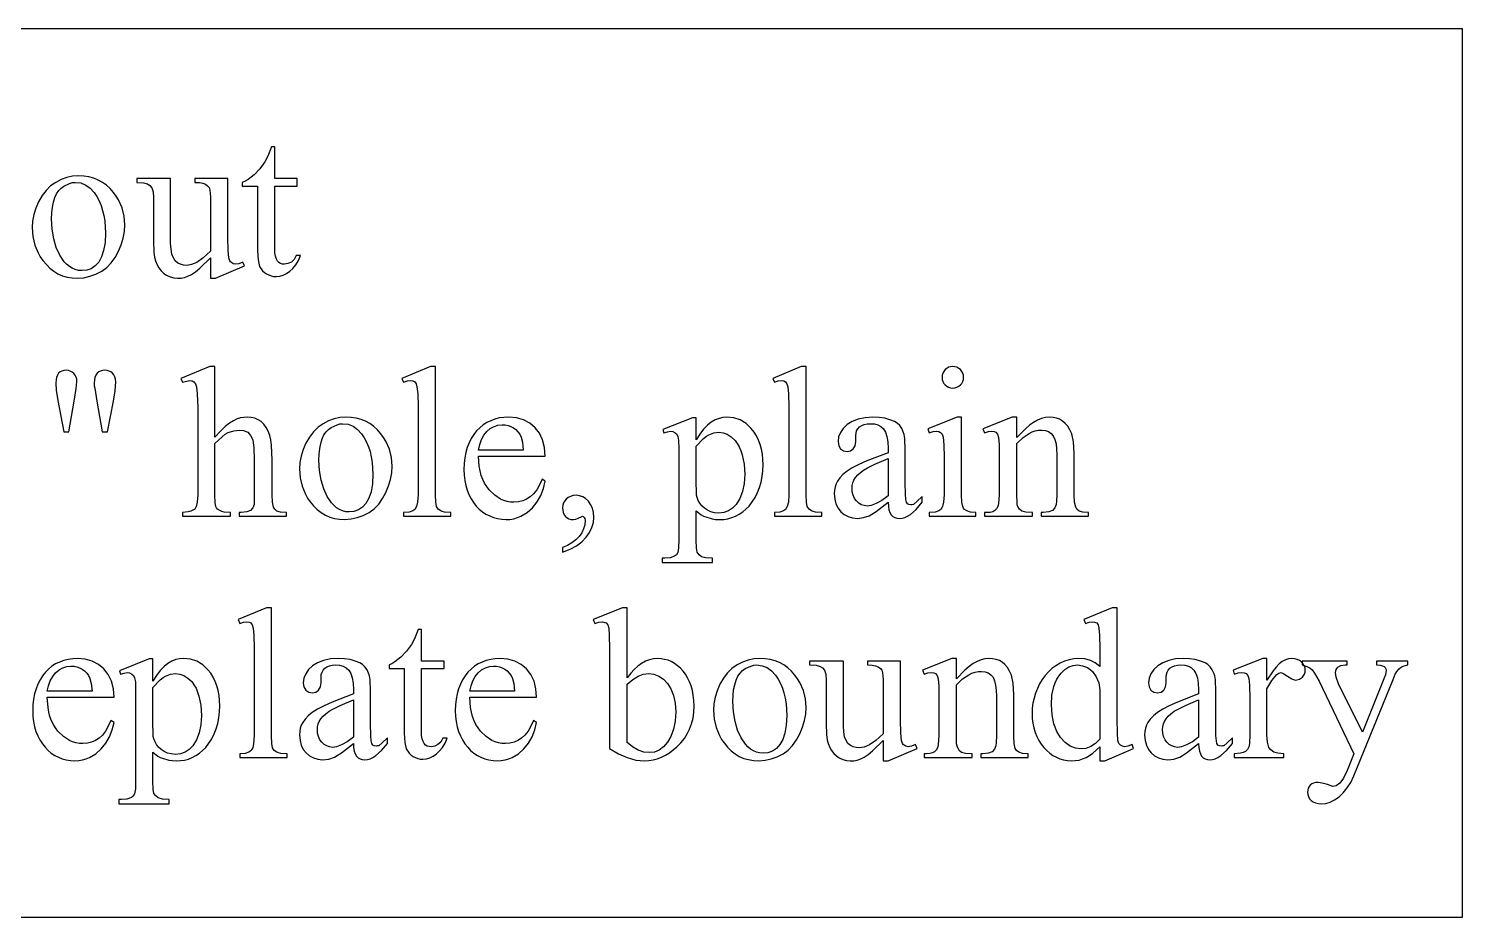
# Model space of a CAD drawing. Extents: x 0 to 6.5, y -3.25 to 0.
# Drawn here: x 3.267 to 4.375, y -3.25 to -2.562 of the extents above; entities that cross this region are included whole.
import ezdxf

# ---------------------------------------------------------------- set-up
doc = ezdxf.new("R2010")
doc.units = 0
doc.layers.add('LAYER_1', color=18, linetype='CONTINUOUS')

msp = doc.modelspace()

# ---------------------------------------------------------------- linework, layer by layer
at = {"layer": 'LAYER_1'}
for points in [[(2.4375, -2.5625), (4.375, -2.5625), (4.375, -3.25), (2.4375, -3.25)], [(3.4569, -2.6539), (3.4544, -2.6539), (3.4516, -2.6611), (3.4494, -2.6656), (3.4454, -2.6709), (3.441, -2.6755), (3.4364, -2.6791), (3.4342, -2.6804), (3.4319, -2.6814), (3.4319, -2.6843), (3.4436, -2.6843), (3.4436, -2.7343), (3.4441, -2.7414), (3.4453, -2.7464), (3.4475, -2.7498), (3.449, -2.7511), (3.4507, -2.7522), (3.4541, -2.7537), (3.4561, -2.7542), (3.4582, -2.7543), (3.4609, -2.7541), (3.4635, -2.7533), (3.4661, -2.752), (3.4687, -2.7502), (3.471, -2.748), (3.4733, -2.7452), (3.4752, -2.7419), (3.4769, -2.7381), (3.4736, -2.7381), (3.472, -2.741), (3.4698, -2.7431), (3.4672, -2.7443), (3.4644, -2.7447), (3.4629, -2.7446), (3.4615, -2.7442), (3.4602, -2.7434), (3.4591, -2.7423), (3.4582, -2.7407), (3.4575, -2.7386), (3.4571, -2.7359), (3.4569, -2.7326), (3.4569, -2.6843), (3.4744, -2.6843), (3.4744, -2.6785), (3.4569, -2.6785)], [(3.3053, -2.6764), (3.3007, -2.6767), (3.2962, -2.6776), (3.2919, -2.6792), (3.2878, -2.6814), (3.2837, -2.6842), (3.2802, -2.6876), (3.2771, -2.6917), (3.2744, -2.6964), (3.2723, -2.7014), (3.2707, -2.7064), (3.2698, -2.7114), (3.2694, -2.7164), (3.2699, -2.7233), (3.2714, -2.7299), (3.274, -2.736), (3.2757, -2.739), (3.2778, -2.7418), (3.2804, -2.745), (3.2832, -2.7478), (3.2862, -2.7502), (3.2894, -2.7521), (3.2928, -2.7536), (3.2965, -2.7547), (3.3003, -2.7553), (3.3044, -2.7556), (3.3094, -2.7552), (3.3141, -2.7541), (3.3187, -2.7524), (3.3232, -2.7501), (3.3271, -2.7473), (3.3306, -2.7437), (3.3336, -2.7395), (3.3361, -2.7347), (3.3383, -2.7297), (3.3399, -2.7245), (3.3408, -2.7194), (3.3411, -2.7143), (3.3406, -2.7075), (3.3389, -2.701), (3.3362, -2.6949), (3.3344, -2.692), (3.3324, -2.6893), (3.3297, -2.6862), (3.3269, -2.6836), (3.3238, -2.6814), (3.3205, -2.6796), (3.317, -2.6782), (3.3133, -2.6772), (3.3094, -2.6766)], [(3.3028, -2.6814), (3.307, -2.6819), (3.3109, -2.6835), (3.3143, -2.686), (3.3174, -2.6893), (3.3194, -2.6924), (3.3212, -2.6957), (3.3227, -2.6993), (3.3239, -2.7031), (3.3249, -2.7071), (3.3256, -2.7113), (3.3261, -2.7206), (3.3258, -2.7279), (3.3247, -2.7341), (3.3231, -2.7391), (3.3209, -2.7431), (3.3182, -2.7461), (3.315, -2.7482), (3.3116, -2.7493), (3.3078, -2.7497), (3.3052, -2.7495), (3.3027, -2.7489), (3.3004, -2.7479), (3.2982, -2.7465), (3.2961, -2.7448), (3.2942, -2.7428), (3.2908, -2.7378), (3.2881, -2.7319), (3.2861, -2.7251), (3.2849, -2.7177), (3.2844, -2.7097), (3.2846, -2.7049), (3.2851, -2.7006), (3.2859, -2.6967), (3.2869, -2.6931), (3.2883, -2.6902), (3.29, -2.6877), (3.2919, -2.6858), (3.294, -2.6843), (3.2984, -2.6822), (3.3006, -2.6816)], [(3.4207, -2.6785), (3.3953, -2.6785), (3.3953, -2.6814), (3.3987, -2.6816), (3.4014, -2.6821), (3.4035, -2.6829), (3.4051, -2.684), (3.4062, -2.6855), (3.4069, -2.6874), (3.4074, -2.6926), (3.4074, -2.7347), (3.4016, -2.7399), (3.3968, -2.7433), (3.3927, -2.745), (3.389, -2.7456), (3.3865, -2.7454), (3.3841, -2.7448), (3.382, -2.7438), (3.3801, -2.7422), (3.3786, -2.7399), (3.3775, -2.7369), (3.3768, -2.7332), (3.3765, -2.7285), (3.3765, -2.6785), (3.3503, -2.6785), (3.3503, -2.6814), (3.3554, -2.6817), (3.3586, -2.6826), (3.3604, -2.6838), (3.3619, -2.6856), (3.3629, -2.6887), (3.3632, -2.6931), (3.3632, -2.7264), (3.3636, -2.7356), (3.3641, -2.7393), (3.3649, -2.7422), (3.366, -2.7451), (3.3674, -2.7476), (3.3691, -2.7498), (3.3711, -2.7518), (3.3734, -2.7533), (3.3761, -2.7545), (3.3789, -2.7553), (3.3819, -2.7556), (3.3847, -2.7554), (3.3873, -2.755), (3.3899, -2.7541), (3.3926, -2.7526), (3.3956, -2.7506), (3.399, -2.7478), (3.4074, -2.7397), (3.4074, -2.7556), (3.4111, -2.7556), (3.4336, -2.746), (3.4324, -2.7431), (3.4293, -2.7444), (3.4265, -2.7447), (3.4249, -2.7444), (3.4236, -2.7435), (3.4228, -2.7429), (3.4223, -2.7421), (3.4215, -2.7397), (3.421, -2.7341), (3.4207, -2.7239)], [(3.4107, -2.8239), (3.4069, -2.8239), (3.3844, -2.8331), (3.3857, -2.836), (3.3911, -2.8347), (3.3931, -2.835), (3.3944, -2.8356), (3.3956, -2.8372), (3.3965, -2.8397), (3.3971, -2.8451), (3.3974, -2.8556), (3.3974, -2.9231), (3.3971, -2.9287), (3.3963, -2.9322), (3.3951, -2.9342), (3.3936, -2.9351), (3.392, -2.9359), (3.3901, -2.9364), (3.3857, -2.9368), (3.3857, -2.9397), (3.4228, -2.9397), (3.4228, -2.9368), (3.4179, -2.9365), (3.4161, -2.9361), (3.4149, -2.9356), (3.4127, -2.9342), (3.412, -2.9333), (3.4115, -2.9322), (3.411, -2.9292), (3.4107, -2.9231), (3.4107, -2.8835), (3.4162, -2.8782), (3.4187, -2.8763), (3.421, -2.875), (3.4253, -2.8735), (3.4294, -2.8731), (3.4329, -2.8734), (3.4361, -2.8747), (3.4383, -2.8773), (3.4399, -2.8806), (3.4404, -2.883), (3.4408, -2.8864), (3.4411, -2.8964), (3.4411, -2.9231), (3.4411, -2.9306), (3.44, -2.9333), (3.4381, -2.9352), (3.4353, -2.9364), (3.4311, -2.9368), (3.4294, -2.9368), (3.4294, -2.9397), (3.4661, -2.9397), (3.4661, -2.9368), (3.4615, -2.9365), (3.4586, -2.9357), (3.457, -2.9343), (3.4561, -2.9326), (3.4552, -2.9289), (3.4549, -2.9231), (3.4549, -2.8964), (3.4545, -2.8848), (3.454, -2.8805), (3.4532, -2.8772), (3.4519, -2.8739), (3.4504, -2.871), (3.4486, -2.8685), (3.4465, -2.8665), (3.4441, -2.865), (3.4415, -2.8639), (3.4387, -2.8633), (3.4357, -2.8631), (3.4331, -2.8632), (3.4305, -2.8636), (3.4279, -2.8644), (3.4251, -2.8658), (3.422, -2.8677), (3.4187, -2.8704), (3.4149, -2.874), (3.4107, -2.8785)], [(3.5811, -2.8239), (3.5774, -2.8239), (3.5553, -2.8331), (3.5565, -2.836), (3.5595, -2.835), (3.5619, -2.8347), (3.5638, -2.835), (3.5653, -2.8356), (3.5663, -2.8372), (3.5669, -2.8397), (3.5675, -2.8451), (3.5678, -2.8551), (3.5678, -2.9231), (3.5673, -2.9287), (3.5665, -2.9322), (3.5652, -2.9344), (3.5645, -2.9351), (3.5636, -2.9356), (3.5609, -2.9365), (3.5565, -2.9368), (3.5565, -2.9397), (3.5932, -2.9397), (3.5932, -2.9368), (3.5883, -2.9365), (3.5865, -2.9361), (3.5853, -2.9356), (3.5833, -2.9342), (3.5819, -2.9322), (3.5814, -2.9287), (3.5811, -2.9231)], [(3.8678, -2.8239), (3.864, -2.8239), (3.8419, -2.8331), (3.8432, -2.836), (3.8462, -2.835), (3.8486, -2.8347), (3.8504, -2.835), (3.8519, -2.8356), (3.8529, -2.8372), (3.8536, -2.8397), (3.8542, -2.8451), (3.8544, -2.8551), (3.8544, -2.9231), (3.854, -2.9287), (3.8532, -2.9322), (3.8519, -2.9344), (3.8511, -2.9351), (3.8503, -2.9356), (3.8475, -2.9365), (3.8432, -2.9368), (3.8432, -2.9397), (3.8799, -2.9397), (3.8799, -2.9368), (3.875, -2.9365), (3.8732, -2.9361), (3.8719, -2.9356), (3.87, -2.9342), (3.8686, -2.9322), (3.868, -2.9287), (3.8678, -2.9231)], [(3.9811, -2.8239), (3.9794, -2.8241), (3.9779, -2.8245), (3.9765, -2.8253), (3.9752, -2.8263), (3.9742, -2.8276), (3.9734, -2.829), (3.9729, -2.8305), (3.9728, -2.8322), (3.9729, -2.8339), (3.9734, -2.8355), (3.9742, -2.8369), (3.9752, -2.8381), (3.9765, -2.8391), (3.9779, -2.8399), (3.9794, -2.8404), (3.9811, -2.8406), (3.9828, -2.8404), (3.9843, -2.8399), (3.9858, -2.8391), (3.987, -2.8381), (3.988, -2.8369), (3.9888, -2.8355), (3.9893, -2.8339), (3.9894, -2.8322), (3.9893, -2.8305), (3.9888, -2.829), (3.988, -2.8276), (3.987, -2.8263), (3.9858, -2.8253), (3.9843, -2.8245), (3.9828, -2.8241)], [(3.294, -2.8743), (3.2978, -2.8743), (3.3019, -2.8506), (3.3035, -2.841), (3.304, -2.8356), (3.3039, -2.8337), (3.3034, -2.8321), (3.3026, -2.8306), (3.3016, -2.8293), (3.3003, -2.8283), (3.2989, -2.8275), (3.2974, -2.827), (3.2957, -2.8268), (3.2939, -2.8269), (3.2923, -2.8274), (3.291, -2.8281), (3.2899, -2.8291), (3.289, -2.8305), (3.2883, -2.8323), (3.2879, -2.8343), (3.2878, -2.8368), (3.2881, -2.8421), (3.2894, -2.8501)], [(3.3236, -2.8743), (3.3278, -2.8743), (3.3324, -2.8506), (3.3337, -2.8427), (3.334, -2.8356), (3.3339, -2.8336), (3.3334, -2.8319), (3.3326, -2.8304), (3.3316, -2.8291), (3.3303, -2.8281), (3.3289, -2.8274), (3.3274, -2.827), (3.3257, -2.8268), (3.3239, -2.8269), (3.3223, -2.8274), (3.3209, -2.8281), (3.3197, -2.8291), (3.3187, -2.8305), (3.318, -2.8323), (3.3175, -2.8343), (3.3174, -2.8368), (3.3174, -2.8387), (3.3178, -2.8406), (3.3194, -2.8506)], [(3.5119, -2.8631), (3.5073, -2.8634), (3.5029, -2.8643), (3.4986, -2.8659), (3.4944, -2.8681), (3.4904, -2.8709), (3.4868, -2.8743), (3.4838, -2.8784), (3.4811, -2.8831), (3.4789, -2.8881), (3.4774, -2.8931), (3.4764, -2.8981), (3.4761, -2.9031), (3.4766, -2.91), (3.4781, -2.9165), (3.4807, -2.9227), (3.4824, -2.9256), (3.4844, -2.9285), (3.487, -2.9317), (3.4898, -2.9345), (3.4928, -2.9369), (3.4961, -2.9388), (3.4995, -2.9403), (3.5031, -2.9414), (3.507, -2.942), (3.5111, -2.9422), (3.516, -2.9418), (3.5208, -2.9408), (3.5254, -2.9391), (3.5299, -2.9368), (3.5338, -2.9339), (3.5373, -2.9303), (3.5403, -2.9261), (3.5428, -2.9214), (3.545, -2.9163), (3.5465, -2.9112), (3.5475, -2.906), (3.5478, -2.901), (3.5472, -2.8942), (3.5456, -2.8877), (3.5429, -2.8816), (3.5411, -2.8787), (3.539, -2.876), (3.5364, -2.8729), (3.5336, -2.8703), (3.5305, -2.868), (3.5272, -2.8662), (3.5237, -2.8648), (3.52, -2.8638), (3.5161, -2.8633)], [(3.5094, -2.8681), (3.5137, -2.8686), (3.5175, -2.8701), (3.521, -2.8726), (3.524, -2.876), (3.5261, -2.8791), (3.5279, -2.8824), (3.5294, -2.8859), (3.5306, -2.8897), (3.5315, -2.8937), (3.5322, -2.898), (3.5328, -2.9072), (3.5324, -2.9146), (3.5314, -2.9207), (3.5297, -2.9258), (3.5275, -2.9298), (3.5248, -2.9328), (3.5217, -2.9348), (3.5182, -2.936), (3.5144, -2.9364), (3.5118, -2.9362), (3.5094, -2.9356), (3.507, -2.9346), (3.5048, -2.9332), (3.5028, -2.9315), (3.5008, -2.9294), (3.4975, -2.9245), (3.4948, -2.9186), (3.4928, -2.9118), (3.4915, -2.9043), (3.4911, -2.8964), (3.4913, -2.8916), (3.4917, -2.8873), (3.4925, -2.8833), (3.4936, -2.8797), (3.495, -2.8768), (3.4967, -2.8744), (3.4986, -2.8725), (3.5007, -2.871), (3.5051, -2.8689), (3.5073, -2.8683)], [(3.6144, -2.8931), (3.6661, -2.8931), (3.6656, -2.8865), (3.664, -2.8806), (3.6615, -2.8755), (3.6582, -2.8712), (3.6541, -2.8677), (3.6492, -2.8652), (3.6438, -2.8636), (3.6378, -2.8631), (3.6341, -2.8632), (3.6305, -2.8637), (3.6272, -2.8646), (3.6239, -2.8658), (3.6209, -2.8673), (3.618, -2.8691), (3.6154, -2.8713), (3.613, -2.8737), (3.6108, -2.8765), (3.6089, -2.8795), (3.6072, -2.8828), (3.6058, -2.8864), (3.6047, -2.8903), (3.6039, -2.8944), (3.6034, -2.8988), (3.6032, -2.9035), (3.6034, -2.9078), (3.6039, -2.912), (3.6047, -2.9159), (3.6058, -2.9195), (3.6071, -2.923), (3.6088, -2.9262), (3.6106, -2.9291), (3.6127, -2.9318), (3.615, -2.9341), (3.6175, -2.9362), (3.6202, -2.938), (3.6231, -2.9395), (3.626, -2.9407), (3.6292, -2.9415), (3.6324, -2.942), (3.6357, -2.9422), (3.6388, -2.9421), (3.6417, -2.9416), (3.6445, -2.9408), (3.6471, -2.9397), (3.652, -2.9368), (3.6562, -2.9331), (3.6598, -2.9286), (3.6626, -2.9236), (3.6648, -2.9182), (3.6661, -2.9126), (3.6636, -2.911), (3.6616, -2.9154), (3.6595, -2.9192), (3.6571, -2.9223), (3.6545, -2.9248), (3.6517, -2.9266), (3.6487, -2.9279), (3.6454, -2.9286), (3.6419, -2.9289), (3.6392, -2.9287), (3.6365, -2.9283), (3.634, -2.9275), (3.6316, -2.9264), (3.627, -2.9234), (3.6228, -2.9193), (3.6209, -2.9168), (3.6192, -2.9141), (3.6178, -2.9112), (3.6166, -2.9081), (3.6157, -2.9047), (3.615, -2.901)], [(3.6144, -2.8885), (3.6154, -2.8842), (3.6168, -2.8803), (3.6187, -2.877), (3.621, -2.8741), (3.6236, -2.8719), (3.6265, -2.8702), (3.6295, -2.8692), (3.6328, -2.8689), (3.6351, -2.869), (3.6373, -2.8695), (3.6395, -2.8703), (3.6415, -2.8713), (3.6433, -2.8727), (3.6449, -2.8743), (3.6463, -2.8763), (3.6474, -2.8785), (3.6484, -2.8825), (3.649, -2.8885)], [(3.7569, -2.8726), (3.7578, -2.8751), (3.7606, -2.8744), (3.7628, -2.8739), (3.7648, -2.8742), (3.7665, -2.8751), (3.7677, -2.8763), (3.7686, -2.8781), (3.7692, -2.8812), (3.7694, -2.8872), (3.7694, -2.9576), (3.7692, -2.9641), (3.7686, -2.9677), (3.7675, -2.9695), (3.7661, -2.9706), (3.7627, -2.9719), (3.7586, -2.9722), (3.7565, -2.9722), (3.7565, -2.9756), (3.7953, -2.9756), (3.7953, -2.9722), (3.7902, -2.9719), (3.7869, -2.971), (3.785, -2.9695), (3.7836, -2.9676), (3.783, -2.9643), (3.7828, -2.9581), (3.7828, -2.9356), (3.7865, -2.9386), (3.7884, -2.9396), (3.7903, -2.9401), (3.795, -2.9416), (3.7977, -2.9421), (3.8007, -2.9422), (3.8041, -2.9421), (3.8073, -2.9416), (3.8103, -2.9408), (3.8132, -2.9397), (3.816, -2.9382), (3.8187, -2.9364), (3.8212, -2.9343), (3.8236, -2.9318), (3.8261, -2.9286), (3.8283, -2.9251), (3.8302, -2.9214), (3.8317, -2.9175), (3.8329, -2.9134), (3.8337, -2.909), (3.8343, -2.9045), (3.8344, -2.8997), (3.8339, -2.8916), (3.8332, -2.8878), (3.8322, -2.8842), (3.8309, -2.8808), (3.8293, -2.8776), (3.8275, -2.8746), (3.8253, -2.8718), (3.8213, -2.868), (3.8168, -2.8652), (3.8119, -2.8636), (3.8065, -2.8631), (3.8034, -2.8633), (3.8004, -2.864), (3.7973, -2.8652), (3.7943, -2.867), (3.7914, -2.8693), (3.7885, -2.8724), (3.7856, -2.8761), (3.7828, -2.8806), (3.7828, -2.8635), (3.7799, -2.8635)], [(3.9311, -2.9289), (3.9313, -2.9321), (3.9317, -2.9347), (3.9325, -2.9369), (3.9335, -2.9386), (3.9347, -2.9399), (3.9362, -2.9407), (3.9379, -2.9412), (3.9399, -2.9414), (3.9419, -2.9412), (3.944, -2.9406), (3.9461, -2.9396), (3.9483, -2.9383), (3.9528, -2.9344), (3.9574, -2.9289), (3.9574, -2.9243), (3.9532, -2.9284), (3.9507, -2.9306), (3.9495, -2.9308), (3.9486, -2.931), (3.9472, -2.9307), (3.9461, -2.9301), (3.9453, -2.9289), (3.9449, -2.9268), (3.9445, -2.9225), (3.9444, -2.9139), (3.9444, -2.8885), (3.9441, -2.8795), (3.9436, -2.8764), (3.9428, -2.8743), (3.9416, -2.8717), (3.9401, -2.8696), (3.9382, -2.8678), (3.9361, -2.8664), (3.9325, -2.865), (3.9286, -2.8639), (3.9242, -2.8633), (3.9194, -2.8631), (3.9134, -2.8635), (3.908, -2.8646), (3.9034, -2.8665), (3.8995, -2.8688), (3.8964, -2.8717), (3.8942, -2.8748), (3.8928, -2.8782), (3.8924, -2.8818), (3.8929, -2.8852), (3.8943, -2.8876), (3.8966, -2.8892), (3.8994, -2.8897), (3.9021, -2.8892), (3.9042, -2.8876), (3.9056, -2.8852), (3.9061, -2.8818), (3.9061, -2.8772), (3.9063, -2.8754), (3.9068, -2.8737), (3.9077, -2.8721), (3.909, -2.8706), (3.9107, -2.8695), (3.9126, -2.8687), (3.9148, -2.8682), (3.9174, -2.8681), (3.9205, -2.8683), (3.9232, -2.869), (3.9256, -2.8703), (3.9275, -2.8722), (3.9291, -2.8747), (3.9302, -2.8781), (3.9309, -2.8822), (3.9311, -2.8872), (3.9311, -2.8906), (3.9147, -2.8968), (3.9085, -2.8996), (3.9034, -2.9022), (3.8994, -2.9048), (3.8962, -2.9073), (3.8938, -2.9099), (3.8919, -2.9126), (3.8909, -2.9147), (3.8901, -2.917), (3.8896, -2.9195), (3.8894, -2.9222), (3.8898, -2.9264), (3.8908, -2.9301), (3.8924, -2.9334), (3.8945, -2.9362), (3.8971, -2.9384), (3.9002, -2.94), (3.9036, -2.941), (3.9074, -2.9414), (3.9121, -2.9408), (3.9165, -2.9393), (3.9186, -2.9382), (3.9218, -2.9361)], [(3.9878, -2.8631), (3.9844, -2.8631), (3.9619, -2.8722), (3.9628, -2.8751), (3.966, -2.8742), (3.9686, -2.8739), (3.9703, -2.8741), (3.9717, -2.8749), (3.9728, -2.8763), (3.9736, -2.8785), (3.9742, -2.8844), (3.9744, -2.8943), (3.9744, -2.9231), (3.974, -2.9287), (3.9732, -2.9322), (3.9719, -2.9344), (3.9711, -2.9351), (3.9703, -2.9356), (3.9675, -2.9365), (3.9628, -2.9368), (3.9628, -2.9397), (3.999, -2.9397), (3.999, -2.9368), (3.9947, -2.9365), (3.9919, -2.9356), (3.9902, -2.9344), (3.9895, -2.9334), (3.989, -2.9322), (3.9881, -2.9287), (3.9878, -2.9231)], [(4.0307, -2.8789), (4.0307, -2.8631), (4.0269, -2.8631), (4.0044, -2.8722), (4.0057, -2.8751), (4.0086, -2.8742), (4.0111, -2.8739), (4.0131, -2.8741), (4.0144, -2.8747), (4.0156, -2.8763), (4.0165, -2.8789), (4.0169, -2.8845), (4.0169, -2.8951), (4.0169, -2.9231), (4.0165, -2.9298), (4.0159, -2.9322), (4.015, -2.934), (4.0137, -2.9353), (4.012, -2.9362), (4.0099, -2.9367), (4.0074, -2.9368), (4.0057, -2.9368), (4.0057, -2.9397), (4.0428, -2.9397), (4.0428, -2.9368), (4.0377, -2.9366), (4.0345, -2.9358), (4.0326, -2.9343), (4.0315, -2.9322), (4.031, -2.931), (4.0308, -2.929), (4.0307, -2.9231), (4.0307, -2.8835), (4.0354, -2.8789), (4.0401, -2.8756), (4.0425, -2.8745), (4.0449, -2.8737), (4.0474, -2.8732), (4.0499, -2.8731), (4.0528, -2.8733), (4.0552, -2.8742), (4.0572, -2.8756), (4.0588, -2.8776), (4.06, -2.8803), (4.0609, -2.8836), (4.0614, -2.8876), (4.0615, -2.8922), (4.0615, -2.9231), (4.0613, -2.9281), (4.0611, -2.9306), (4.06, -2.9333), (4.0581, -2.9352), (4.0553, -2.9364), (4.0511, -2.9368), (4.0494, -2.9368), (4.0494, -2.9397), (4.0861, -2.9397), (4.0861, -2.9368), (4.0817, -2.9365), (4.0788, -2.9357), (4.077, -2.9343), (4.0761, -2.9326), (4.0752, -2.9289), (4.0749, -2.9231), (4.0749, -2.891), (4.0743, -2.8822), (4.0732, -2.876), (4.0717, -2.8728), (4.07, -2.8701), (4.0681, -2.8679), (4.066, -2.8661), (4.0637, -2.8647), (4.0612, -2.8638), (4.0586, -2.8632), (4.0557, -2.8631), (4.0527, -2.8633), (4.0497, -2.8641), (4.0466, -2.8653), (4.0435, -2.8671), (4.0404, -2.8693), (4.0372, -2.872)], [(3.7828, -2.8856), (3.7885, -2.8796), (3.7906, -2.8778), (3.7924, -2.8768), (3.7963, -2.8753), (3.8003, -2.8747), (3.8036, -2.8751), (3.8068, -2.8763), (3.8099, -2.8782), (3.8128, -2.881), (3.8145, -2.8834), (3.8161, -2.8861), (3.8173, -2.8891), (3.8184, -2.8922), (3.8198, -2.8993), (3.8203, -2.9072), (3.8198, -2.9143), (3.8185, -2.9206), (3.8164, -2.926), (3.8136, -2.9306), (3.8109, -2.9335), (3.8077, -2.9356), (3.8042, -2.9368), (3.8003, -2.9372), (3.797, -2.937), (3.794, -2.9362), (3.7914, -2.935), (3.7891, -2.9335), (3.7872, -2.9317), (3.7856, -2.9297), (3.7844, -2.9275), (3.7836, -2.9251), (3.7831, -2.9234), (3.7829, -2.9209), (3.7828, -2.9135)], [(3.9311, -2.9239), (3.9263, -2.9274), (3.9219, -2.9299), (3.918, -2.9313), (3.9149, -2.9318), (3.9126, -2.9315), (3.9104, -2.9308), (3.9084, -2.9295), (3.9067, -2.9279), (3.9052, -2.9259), (3.9041, -2.9235), (3.9034, -2.9209), (3.9032, -2.9181), (3.9034, -2.9159), (3.9039, -2.9138), (3.9047, -2.9117), (3.906, -2.9097), (3.9076, -2.9077), (3.9097, -2.9058), (3.9122, -2.904), (3.9153, -2.9022), (3.9209, -2.8995), (3.9311, -2.8951)], [(3.6794, -2.9676), (3.6853, -2.9652), (3.6903, -2.9625), (3.6944, -2.9594), (3.6978, -2.956), (3.7004, -2.9523), (3.7022, -2.9485), (3.7033, -2.9446), (3.7036, -2.9406), (3.7033, -2.9368), (3.7025, -2.9335), (3.7011, -2.9306), (3.6994, -2.9281), (3.6973, -2.9261), (3.695, -2.9247), (3.6925, -2.9238), (3.6899, -2.9235), (3.6876, -2.9237), (3.6856, -2.9243), (3.6838, -2.9252), (3.6823, -2.9264), (3.6811, -2.9278), (3.6802, -2.9294), (3.6796, -2.9312), (3.6794, -2.9331), (3.6796, -2.9351), (3.68, -2.9369), (3.6808, -2.9385), (3.6817, -2.9398), (3.6829, -2.9409), (3.6844, -2.9416), (3.686, -2.9421), (3.6878, -2.9422), (3.6896, -2.942), (3.6911, -2.9414), (3.6949, -2.9397), (3.6955, -2.9398), (3.6961, -2.9406), (3.6967, -2.9415), (3.6969, -2.9431), (3.6966, -2.9463), (3.6957, -2.9495), (3.6943, -2.9525), (3.6923, -2.9553), (3.6897, -2.958), (3.6867, -2.9603), (3.6833, -2.9623), (3.6794, -2.9639)], [(3.4544, -3.0106), (3.4507, -3.0106), (3.4286, -3.0197), (3.4299, -3.0226), (3.4329, -3.0217), (3.4353, -3.0214), (3.4371, -3.0216), (3.4386, -3.0222), (3.4396, -3.0238), (3.4403, -3.0264), (3.4409, -3.0318), (3.4411, -3.0418), (3.4411, -3.1097), (3.4406, -3.1154), (3.4399, -3.1189), (3.4386, -3.121), (3.4378, -3.1218), (3.4369, -3.1222), (3.4342, -3.1232), (3.4299, -3.1235), (3.4299, -3.1264), (3.4665, -3.1264), (3.4665, -3.1235), (3.4616, -3.1232), (3.4598, -3.1228), (3.4586, -3.1222), (3.4566, -3.1209), (3.4553, -3.1189), (3.4547, -3.1154), (3.4544, -3.1097)], [(3.7294, -3.0647), (3.7294, -3.0106), (3.7257, -3.0106), (3.7032, -3.0197), (3.7044, -3.0226), (3.7075, -3.0217), (3.7103, -3.0214), (3.7132, -3.0222), (3.7144, -3.0238), (3.7153, -3.0264), (3.7155, -3.0318), (3.7157, -3.0422), (3.7157, -3.1193), (3.7227, -3.1234), (3.7295, -3.1264), (3.7362, -3.1283), (3.7395, -3.1287), (3.7428, -3.1289), (3.7462, -3.1287), (3.7495, -3.1282), (3.7527, -3.1273), (3.7559, -3.1261), (3.759, -3.1246), (3.762, -3.1227), (3.7678, -3.1181), (3.7709, -3.115), (3.7736, -3.1116), (3.7758, -3.1081), (3.7777, -3.1043), (3.7792, -3.1002), (3.7803, -3.0958), (3.7809, -3.0913), (3.7811, -3.0864), (3.781, -3.0822), (3.7805, -3.0782), (3.7798, -3.0745), (3.7788, -3.071), (3.7776, -3.0677), (3.7761, -3.0647), (3.7744, -3.062), (3.7726, -3.0595), (3.7705, -3.0572), (3.7683, -3.0553), (3.766, -3.0536), (3.7635, -3.0522), (3.761, -3.0511), (3.7583, -3.0504), (3.7556, -3.0499), (3.7528, -3.0497), (3.7497, -3.05), (3.7466, -3.0507), (3.7436, -3.0518), (3.7406, -3.0535), (3.7377, -3.0556), (3.7349, -3.0582), (3.7321, -3.0612)], [(4.0949, -3.1181), (4.0949, -3.1289), (4.0986, -3.1289), (4.1207, -3.1193), (4.1199, -3.1164), (4.1165, -3.1177), (4.114, -3.1181), (4.1122, -3.1177), (4.1107, -3.1168), (4.1095, -3.1154), (4.1086, -3.1131), (4.1084, -3.1074), (4.1082, -3.0968), (4.1082, -3.0106), (4.1044, -3.0106), (4.0824, -3.0197), (4.0836, -3.0226), (4.0866, -3.0217), (4.089, -3.0214), (4.0907, -3.0216), (4.0924, -3.0222), (4.0934, -3.0238), (4.094, -3.0264), (4.0946, -3.0318), (4.0949, -3.0422), (4.0949, -3.056), (4.0913, -3.0532), (4.0875, -3.0513), (4.0833, -3.0501), (4.0786, -3.0497), (4.0747, -3.05), (4.071, -3.0507), (4.0674, -3.0518), (4.064, -3.0534), (4.0608, -3.0553), (4.0578, -3.0576), (4.055, -3.0601), (4.0525, -3.063), (4.0502, -3.0661), (4.0482, -3.0694), (4.0465, -3.0729), (4.045, -3.0766), (4.0439, -3.0804), (4.043, -3.0843), (4.0425, -3.0882), (4.0424, -3.0922), (4.0425, -3.0961), (4.043, -3.0999), (4.0438, -3.1035), (4.0448, -3.1069), (4.0461, -3.1101), (4.0477, -3.1132), (4.0495, -3.116), (4.0515, -3.1185), (4.0537, -3.1208), (4.056, -3.1229), (4.0585, -3.1247), (4.0612, -3.1261), (4.0639, -3.1273), (4.0668, -3.1282), (4.0698, -3.1287), (4.0728, -3.1289), (4.0758, -3.1287), (4.0787, -3.1283), (4.0814, -3.1274), (4.0841, -3.1263), (4.0868, -3.1248), (4.0894, -3.1229)], [(3.5703, -3.0272), (3.5678, -3.0272), (3.565, -3.0345), (3.5628, -3.0389), (3.5588, -3.0442), (3.5543, -3.0488), (3.5498, -3.0524), (3.5475, -3.0538), (3.5453, -3.0547), (3.5453, -3.0576), (3.5569, -3.0576), (3.5569, -3.1076), (3.5575, -3.1148), (3.5586, -3.1197), (3.5609, -3.1231), (3.5623, -3.1245), (3.564, -3.1256), (3.5675, -3.1271), (3.5694, -3.1275), (3.5715, -3.1276), (3.5742, -3.1274), (3.5769, -3.1266), (3.5795, -3.1254), (3.582, -3.1236), (3.5844, -3.1213), (3.5866, -3.1185), (3.5886, -3.1152), (3.5903, -3.1114), (3.5869, -3.1114), (3.5853, -3.1144), (3.5831, -3.1164), (3.5806, -3.1177), (3.5778, -3.1181), (3.5763, -3.1179), (3.5748, -3.1175), (3.5736, -3.1168), (3.5725, -3.1156), (3.5716, -3.114), (3.5709, -3.1119), (3.5704, -3.1092), (3.5703, -3.106), (3.5703, -3.0576), (3.5878, -3.0576), (3.5878, -3.0518), (3.5703, -3.0518)], [(3.2811, -3.0797), (3.3328, -3.0797), (3.3322, -3.0732), (3.3307, -3.0673), (3.3282, -3.0622), (3.3249, -3.0578), (3.3207, -3.0544), (3.3159, -3.0518), (3.3104, -3.0503), (3.3044, -3.0497), (3.3008, -3.0499), (3.2972, -3.0504), (3.2938, -3.0513), (3.2906, -3.0525), (3.2876, -3.054), (3.2847, -3.0558), (3.2821, -3.058), (3.2797, -3.0604), (3.2775, -3.0631), (3.2755, -3.0662), (3.2739, -3.0695), (3.2725, -3.0731), (3.2713, -3.077), (3.2705, -3.0811), (3.27, -3.0855), (3.2699, -3.0901), (3.27, -3.0945), (3.2705, -3.0986), (3.2713, -3.1025), (3.2724, -3.1062), (3.2738, -3.1096), (3.2754, -3.1128), (3.2773, -3.1158), (3.2794, -3.1184), (3.2817, -3.1208), (3.2842, -3.1229), (3.2869, -3.1247), (3.2897, -3.1262), (3.2927, -3.1273), (3.2958, -3.1282), (3.299, -3.1287), (3.3024, -3.1289), (3.3054, -3.1287), (3.3084, -3.1282), (3.3111, -3.1274), (3.3138, -3.1264), (3.3187, -3.1235), (3.3229, -3.1197), (3.3264, -3.1153), (3.3293, -3.1103), (3.3314, -3.1049), (3.3328, -3.0993), (3.3303, -3.0976), (3.3283, -3.1021), (3.3261, -3.1059), (3.3238, -3.109), (3.3212, -3.1114), (3.3184, -3.1133), (3.3153, -3.1146), (3.3121, -3.1153), (3.3086, -3.1156), (3.3059, -3.1154), (3.3032, -3.1149), (3.3007, -3.1142), (3.2982, -3.1131), (3.2937, -3.1101), (3.2894, -3.106), (3.2875, -3.1035), (3.2859, -3.1008), (3.2844, -3.0979), (3.2832, -3.0947), (3.2823, -3.0913), (3.2817, -3.0877)], [(3.2811, -3.0751), (3.282, -3.0708), (3.2834, -3.067), (3.2853, -3.0636), (3.2876, -3.0608), (3.2902, -3.0586), (3.2931, -3.0569), (3.2962, -3.0559), (3.2994, -3.0556), (3.3018, -3.0557), (3.304, -3.0562), (3.3061, -3.0569), (3.3081, -3.058), (3.31, -3.0594), (3.3116, -3.061), (3.3129, -3.0629), (3.314, -3.0651), (3.315, -3.0692), (3.3157, -3.0751)], [(3.3369, -3.0593), (3.3378, -3.0618), (3.3406, -3.061), (3.3428, -3.0606), (3.3448, -3.0609), (3.3465, -3.0618), (3.3477, -3.063), (3.3486, -3.0647), (3.3492, -3.0679), (3.3494, -3.0739), (3.3494, -3.1443), (3.3492, -3.1507), (3.3486, -3.1544), (3.3475, -3.1562), (3.3461, -3.1572), (3.3427, -3.1585), (3.3386, -3.1589), (3.3365, -3.1589), (3.3365, -3.1622), (3.3753, -3.1622), (3.3753, -3.1589), (3.3702, -3.1586), (3.3669, -3.1576), (3.365, -3.1561), (3.3636, -3.1543), (3.363, -3.1509), (3.3628, -3.1447), (3.3628, -3.1222), (3.3665, -3.1253), (3.3684, -3.1263), (3.3703, -3.1268), (3.375, -3.1283), (3.3777, -3.1287), (3.3807, -3.1289), (3.3841, -3.1287), (3.3873, -3.1283), (3.3903, -3.1275), (3.3932, -3.1263), (3.396, -3.1249), (3.3987, -3.1231), (3.4012, -3.121), (3.4036, -3.1185), (3.4061, -3.1152), (3.4083, -3.1118), (3.4102, -3.1081), (3.4117, -3.1041), (3.4129, -3.1), (3.4137, -3.0957), (3.4143, -3.0911), (3.4144, -3.0864), (3.4139, -3.0783), (3.4132, -3.0745), (3.4122, -3.0709), (3.4109, -3.0675), (3.4093, -3.0642), (3.4075, -3.0612), (3.4053, -3.0585), (3.4013, -3.0546), (3.3968, -3.0519), (3.3919, -3.0503), (3.3865, -3.0497), (3.3834, -3.0499), (3.3804, -3.0506), (3.3773, -3.0519), (3.3743, -3.0536), (3.3714, -3.056), (3.3685, -3.059), (3.3656, -3.0628), (3.3628, -3.0672), (3.3628, -3.0501), (3.3599, -3.0501)], [(3.5178, -3.1156), (3.5179, -3.1187), (3.5184, -3.1214), (3.5191, -3.1235), (3.5201, -3.1252), (3.5214, -3.1265), (3.5229, -3.1274), (3.5246, -3.1279), (3.5265, -3.1281), (3.5286, -3.1279), (3.5307, -3.1273), (3.5328, -3.1263), (3.535, -3.1249), (3.5394, -3.121), (3.544, -3.1156), (3.544, -3.111), (3.5399, -3.115), (3.5374, -3.1172), (3.5362, -3.1174), (3.5353, -3.1176), (3.5339, -3.1174), (3.5328, -3.1168), (3.532, -3.1156), (3.5315, -3.1135), (3.5312, -3.1092), (3.5311, -3.1006), (3.5311, -3.0751), (3.5307, -3.0662), (3.5302, -3.0631), (3.5294, -3.061), (3.5283, -3.0584), (3.5267, -3.0562), (3.5249, -3.0545), (3.5228, -3.0531), (3.5192, -3.0517), (3.5152, -3.0506), (3.5109, -3.0499), (3.5061, -3.0497), (3.5, -3.0501), (3.4947, -3.0513), (3.49, -3.0531), (3.4862, -3.0555), (3.4831, -3.0583), (3.4809, -3.0615), (3.4795, -3.0649), (3.479, -3.0685), (3.4795, -3.0718), (3.481, -3.0743), (3.4832, -3.0759), (3.4861, -3.0764), (3.4887, -3.0759), (3.4909, -3.0743), (3.4923, -3.0718), (3.4928, -3.0685), (3.4928, -3.0639), (3.4929, -3.0621), (3.4935, -3.0604), (3.4944, -3.0588), (3.4957, -3.0572), (3.4973, -3.0561), (3.4992, -3.0553), (3.5014, -3.0549), (3.504, -3.0547), (3.5071, -3.0549), (3.5099, -3.0557), (3.5122, -3.0569), (3.5142, -3.0588), (3.5157, -3.0614), (3.5169, -3.0647), (3.5175, -3.0689), (3.5178, -3.0739), (3.5178, -3.0772), (3.5013, -3.0835), (3.4951, -3.0863), (3.4901, -3.0889), (3.486, -3.0914), (3.4829, -3.094), (3.4804, -3.0966), (3.4786, -3.0993), (3.4775, -3.1013), (3.4767, -3.1036), (3.4763, -3.1062), (3.4761, -3.1089), (3.4765, -3.1131), (3.4774, -3.1168), (3.479, -3.1201), (3.4812, -3.1228), (3.4838, -3.1251), (3.4868, -3.1267), (3.4903, -3.1277), (3.494, -3.1281), (3.4988, -3.1275), (3.5032, -3.126), (3.5053, -3.1249), (3.5085, -3.1228)], [(3.6078, -3.0797), (3.6594, -3.0797), (3.6589, -3.0732), (3.6574, -3.0673), (3.6549, -3.0622), (3.6515, -3.0578), (3.6474, -3.0544), (3.6426, -3.0518), (3.6371, -3.0503), (3.6311, -3.0497), (3.6274, -3.0499), (3.6239, -3.0504), (3.6205, -3.0513), (3.6173, -3.0525), (3.6142, -3.054), (3.6114, -3.0558), (3.6087, -3.058), (3.6063, -3.0604), (3.6041, -3.0631), (3.6022, -3.0662), (3.6005, -3.0695), (3.5991, -3.0731), (3.598, -3.077), (3.5972, -3.0811), (3.5967, -3.0855), (3.5965, -3.0901), (3.5967, -3.0945), (3.5972, -3.0986), (3.598, -3.1025), (3.5991, -3.1062), (3.6005, -3.1096), (3.6021, -3.1128), (3.604, -3.1158), (3.6061, -3.1184), (3.6084, -3.1208), (3.6109, -3.1229), (3.6136, -3.1247), (3.6164, -3.1262), (3.6194, -3.1273), (3.6225, -3.1282), (3.6257, -3.1287), (3.629, -3.1289), (3.6321, -3.1287), (3.635, -3.1282), (3.6378, -3.1274), (3.6405, -3.1264), (3.6453, -3.1235), (3.6495, -3.1197), (3.6531, -3.1153), (3.656, -3.1103), (3.6581, -3.1049), (3.6594, -3.0993), (3.6569, -3.0976), (3.655, -3.1021), (3.6528, -3.1059), (3.6504, -3.109), (3.6478, -3.1114), (3.645, -3.1133), (3.642, -3.1146), (3.6388, -3.1153), (3.6353, -3.1156), (3.6325, -3.1154), (3.6299, -3.1149), (3.6273, -3.1142), (3.6249, -3.1131), (3.6203, -3.1101), (3.6161, -3.106), (3.6142, -3.1035), (3.6125, -3.1008), (3.6111, -3.0979), (3.6099, -3.0947), (3.609, -3.0913), (3.6083, -3.0877)], [(3.6078, -3.0751), (3.6087, -3.0708), (3.6101, -3.067), (3.612, -3.0636), (3.6143, -3.0608), (3.6169, -3.0586), (3.6198, -3.0569), (3.6229, -3.0559), (3.6261, -3.0556), (3.6284, -3.0557), (3.6307, -3.0562), (3.6328, -3.0569), (3.6348, -3.058), (3.6366, -3.0594), (3.6382, -3.061), (3.6396, -3.0629), (3.6407, -3.0651), (3.6417, -3.0692), (3.6424, -3.0751)], [(3.8319, -3.0497), (3.8273, -3.05), (3.8229, -3.051), (3.8186, -3.0525), (3.8144, -3.0547), (3.8104, -3.0575), (3.8068, -3.061), (3.8038, -3.065), (3.8011, -3.0697), (3.7989, -3.0747), (3.7974, -3.0797), (3.7964, -3.0847), (3.7961, -3.0897), (3.7966, -3.0967), (3.7981, -3.1032), (3.8007, -3.1094), (3.8024, -3.1123), (3.8044, -3.1151), (3.807, -3.1184), (3.8098, -3.1212), (3.8128, -3.1235), (3.8161, -3.1255), (3.8195, -3.127), (3.8231, -3.128), (3.827, -3.1287), (3.8311, -3.1289), (3.836, -3.1285), (3.8408, -3.1274), (3.8454, -3.1257), (3.8499, -3.1235), (3.8538, -3.1206), (3.8573, -3.117), (3.8603, -3.1128), (3.8628, -3.1081), (3.865, -3.103), (3.8665, -3.0978), (3.8675, -3.0927), (3.8678, -3.0876), (3.8672, -3.0809), (3.8656, -3.0744), (3.8629, -3.0682), (3.8611, -3.0654), (3.859, -3.0626), (3.8564, -3.0596), (3.8536, -3.0569), (3.8505, -3.0547), (3.8472, -3.0529), (3.8437, -3.0515), (3.84, -3.0505), (3.8361, -3.0499)], [(3.8294, -3.0547), (3.8337, -3.0553), (3.8375, -3.0568), (3.841, -3.0593), (3.844, -3.0626), (3.8461, -3.0657), (3.8479, -3.069), (3.8494, -3.0726), (3.8506, -3.0764), (3.8515, -3.0804), (3.8522, -3.0847), (3.8528, -3.0939), (3.8524, -3.1012), (3.8514, -3.1074), (3.8497, -3.1125), (3.8475, -3.1164), (3.8448, -3.1194), (3.8417, -3.1215), (3.8382, -3.1227), (3.8344, -3.1231), (3.8318, -3.1228), (3.8294, -3.1222), (3.827, -3.1212), (3.8248, -3.1199), (3.8228, -3.1181), (3.8208, -3.1161), (3.8175, -3.1112), (3.8148, -3.1052), (3.8128, -3.0984), (3.8115, -3.091), (3.8111, -3.0831), (3.8113, -3.0783), (3.8117, -3.0739), (3.8125, -3.07), (3.8136, -3.0664), (3.815, -3.0635), (3.8167, -3.0611), (3.8186, -3.0591), (3.8207, -3.0576), (3.8251, -3.0556), (3.8273, -3.0549)], [(3.9407, -3.0518), (3.9153, -3.0518), (3.9153, -3.0547), (3.9187, -3.055), (3.9214, -3.0555), (3.9235, -3.0563), (3.9251, -3.0574), (3.9262, -3.0589), (3.9269, -3.0608), (3.9274, -3.066), (3.9274, -3.1081), (3.9216, -3.1133), (3.9168, -3.1166), (3.9127, -3.1184), (3.909, -3.1189), (3.9065, -3.1187), (3.9041, -3.1182), (3.902, -3.1171), (3.9001, -3.1155), (3.8986, -3.1133), (3.8975, -3.1103), (3.8968, -3.1065), (3.8965, -3.1018), (3.8965, -3.0518), (3.8703, -3.0518), (3.8703, -3.0547), (3.8754, -3.055), (3.8786, -3.056), (3.8804, -3.0571), (3.8819, -3.0589), (3.8829, -3.062), (3.8832, -3.0664), (3.8832, -3.0997), (3.8836, -3.1089), (3.8841, -3.1126), (3.8849, -3.1156), (3.886, -3.1185), (3.8874, -3.121), (3.8891, -3.1232), (3.8911, -3.1251), (3.8934, -3.1266), (3.8961, -3.1278), (3.8989, -3.1286), (3.9019, -3.1289), (3.9047, -3.1288), (3.9073, -3.1283), (3.9099, -3.1274), (3.9126, -3.126), (3.9156, -3.1239), (3.919, -3.1212), (3.9274, -3.1131), (3.9274, -3.1289), (3.9311, -3.1289), (3.9536, -3.1193), (3.9524, -3.1164), (3.9493, -3.1177), (3.9465, -3.1181), (3.9449, -3.1177), (3.9436, -3.1168), (3.9428, -3.1163), (3.9423, -3.1154), (3.9415, -3.1131), (3.941, -3.1075), (3.9407, -3.0972)], [(3.984, -3.0656), (3.984, -3.0497), (3.9803, -3.0497), (3.9578, -3.0589), (3.959, -3.0618), (3.9619, -3.0609), (3.9644, -3.0606), (3.9664, -3.0608), (3.9678, -3.0614), (3.969, -3.063), (3.9699, -3.0656), (3.9702, -3.0712), (3.9703, -3.0818), (3.9703, -3.1097), (3.9698, -3.1164), (3.9692, -3.1188), (3.9683, -3.1207), (3.967, -3.122), (3.9654, -3.1228), (3.9633, -3.1233), (3.9607, -3.1235), (3.959, -3.1235), (3.959, -3.1264), (3.9961, -3.1264), (3.9961, -3.1235), (3.991, -3.1232), (3.9878, -3.1224), (3.986, -3.121), (3.9849, -3.1189), (3.9844, -3.1176), (3.9841, -3.1157), (3.984, -3.1097), (3.984, -3.0701), (3.9887, -3.0655), (3.9935, -3.0623), (3.9958, -3.0611), (3.9983, -3.0604), (4.0007, -3.0599), (4.0032, -3.0597), (4.0061, -3.06), (4.0085, -3.0608), (4.0105, -3.0623), (4.0122, -3.0643), (4.0134, -3.067), (4.0142, -3.0703), (4.0147, -3.0742), (4.0149, -3.0789), (4.0149, -3.1097), (4.0147, -3.1147), (4.0144, -3.1172), (4.0133, -3.12), (4.0115, -3.1219), (4.0086, -3.1231), (4.0044, -3.1235), (4.0028, -3.1235), (4.0028, -3.1264), (4.0394, -3.1264), (4.0394, -3.1235), (4.035, -3.1232), (4.0321, -3.1223), (4.0304, -3.121), (4.0294, -3.1193), (4.0285, -3.1156), (4.0282, -3.1097), (4.0282, -3.0776), (4.0277, -3.0689), (4.0265, -3.0626), (4.025, -3.0595), (4.0233, -3.0568), (4.0214, -3.0545), (4.0193, -3.0527), (4.0171, -3.0514), (4.0146, -3.0505), (4.0119, -3.0499), (4.009, -3.0497), (4.006, -3.05), (4.003, -3.0507), (3.9999, -3.052), (3.9968, -3.0537), (3.9937, -3.056), (3.9905, -3.0587)], [(4.0949, -3.1122), (4.0914, -3.1155), (4.0877, -3.1178), (4.084, -3.1193), (4.0803, -3.1197), (4.0759, -3.1192), (4.0718, -3.1175), (4.0679, -3.1147), (4.0644, -3.1109), (4.0615, -3.1061), (4.0593, -3.1002), (4.0579, -3.0934), (4.0574, -3.0856), (4.0578, -3.0781), (4.0592, -3.0715), (4.0603, -3.0686), (4.0616, -3.0658), (4.0631, -3.0633), (4.0649, -3.061), (4.0678, -3.0582), (4.0709, -3.0563), (4.0742, -3.0551), (4.0778, -3.0547), (4.0815, -3.0553), (4.0853, -3.0568), (4.0873, -3.0582), (4.0891, -3.0599), (4.0919, -3.0639), (4.093, -3.0662), (4.0939, -3.0686), (4.0949, -3.0739)], [(4.1711, -3.1156), (4.1713, -3.1187), (4.1717, -3.1214), (4.1725, -3.1235), (4.1735, -3.1252), (4.1747, -3.1265), (4.1762, -3.1274), (4.1779, -3.1279), (4.1799, -3.1281), (4.1819, -3.1279), (4.184, -3.1273), (4.1861, -3.1263), (4.1883, -3.1249), (4.1928, -3.121), (4.1974, -3.1156), (4.1974, -3.111), (4.1932, -3.115), (4.1907, -3.1172), (4.1895, -3.1174), (4.1886, -3.1176), (4.1872, -3.1174), (4.1861, -3.1168), (4.1853, -3.1156), (4.1849, -3.1135), (4.1845, -3.1092), (4.1844, -3.1006), (4.1844, -3.0751), (4.1841, -3.0662), (4.1836, -3.0631), (4.1828, -3.061), (4.1816, -3.0584), (4.1801, -3.0562), (4.1782, -3.0545), (4.1761, -3.0531), (4.1725, -3.0517), (4.1686, -3.0506), (4.1642, -3.0499), (4.1594, -3.0497), (4.1534, -3.0501), (4.148, -3.0513), (4.1434, -3.0531), (4.1395, -3.0555), (4.1364, -3.0583), (4.1342, -3.0615), (4.1328, -3.0649), (4.1324, -3.0685), (4.1329, -3.0718), (4.1343, -3.0743), (4.1366, -3.0759), (4.1394, -3.0764), (4.1421, -3.0759), (4.1442, -3.0743), (4.1456, -3.0718), (4.1461, -3.0685), (4.1461, -3.0639), (4.1463, -3.0621), (4.1468, -3.0604), (4.1477, -3.0588), (4.149, -3.0572), (4.1507, -3.0561), (4.1526, -3.0553), (4.1548, -3.0549), (4.1574, -3.0547), (4.1605, -3.0549), (4.1632, -3.0557), (4.1656, -3.0569), (4.1675, -3.0588), (4.1691, -3.0614), (4.1702, -3.0647), (4.1709, -3.0689), (4.1711, -3.0739), (4.1711, -3.0772), (4.1547, -3.0835), (4.1485, -3.0863), (4.1434, -3.0889), (4.1394, -3.0914), (4.1362, -3.094), (4.1338, -3.0966), (4.1319, -3.0993), (4.1309, -3.1013), (4.1301, -3.1036), (4.1296, -3.1062), (4.1294, -3.1089), (4.1298, -3.1131), (4.1308, -3.1168), (4.1324, -3.1201), (4.1345, -3.1228), (4.1371, -3.1251), (4.1402, -3.1267), (4.1436, -3.1277), (4.1474, -3.1281), (4.1521, -3.1275), (4.1565, -3.126), (4.1586, -3.1249), (4.1618, -3.1228)], [(4.224, -3.0497), (4.2207, -3.0497), (4.1978, -3.0589), (4.1986, -3.0618), (4.2017, -3.0609), (4.2044, -3.0606), (4.2063, -3.0608), (4.2078, -3.0614), (4.2091, -3.063), (4.2099, -3.0651), (4.2104, -3.0703), (4.2107, -3.0806), (4.2107, -3.1097), (4.2105, -3.1148), (4.2103, -3.1176), (4.209, -3.1202), (4.2074, -3.1218), (4.2056, -3.1226), (4.2036, -3.1231), (4.1986, -3.1235), (4.1986, -3.1264), (4.2369, -3.1264), (4.2369, -3.1235), (4.2325, -3.1231), (4.2292, -3.1221), (4.2269, -3.1205), (4.2253, -3.1185), (4.2243, -3.1145), (4.224, -3.1089), (4.224, -3.0731), (4.2278, -3.0667), (4.2315, -3.0622), (4.2332, -3.0611), (4.2349, -3.0606), (4.237, -3.0615), (4.2399, -3.0635), (4.2431, -3.0655), (4.2446, -3.0661), (4.2461, -3.0664), (4.249, -3.0658), (4.2514, -3.0642), (4.253, -3.0618), (4.2535, -3.0604), (4.2536, -3.0589), (4.2534, -3.0571), (4.2528, -3.0553), (4.2519, -3.0538), (4.2506, -3.0524), (4.2491, -3.0513), (4.2473, -3.0505), (4.2453, -3.0499), (4.2432, -3.0497), (4.2407, -3.05), (4.2383, -3.0508), (4.2358, -3.0521), (4.2335, -3.054), (4.2311, -3.0564), (4.2287, -3.0592), (4.224, -3.0664)], [(4.2511, -3.0518), (4.2511, -3.0547), (4.2549, -3.056), (4.2574, -3.0572), (4.2589, -3.0585), (4.2607, -3.061), (4.2644, -3.0672), (4.2911, -3.1235), (4.2861, -3.1364), (4.2831, -3.1424), (4.2802, -3.1462), (4.2774, -3.1483), (4.2749, -3.1489), (4.2707, -3.1472), (4.2667, -3.1461), (4.2636, -3.1456), (4.2617, -3.1457), (4.26, -3.1461), (4.2586, -3.1468), (4.2574, -3.1477), (4.2565, -3.1489), (4.2558, -3.1501), (4.2553, -3.1531), (4.2555, -3.1549), (4.256, -3.1566), (4.2569, -3.1582), (4.2582, -3.1595), (4.2598, -3.1606), (4.2616, -3.1615), (4.2637, -3.162), (4.2661, -3.1622), (4.2695, -3.1619), (4.2729, -3.1608), (4.2763, -3.1591), (4.2797, -3.1567), (4.2829, -3.1536), (4.286, -3.1499), (4.2887, -3.1456), (4.2911, -3.1406), (4.3215, -3.066), (4.3231, -3.0619), (4.3244, -3.0597), (4.3262, -3.0577), (4.328, -3.0563), (4.3301, -3.0554), (4.3328, -3.0547), (4.3328, -3.0518), (4.3086, -3.0518), (4.3086, -3.0547), (4.3115, -3.0549), (4.3134, -3.0553), (4.3145, -3.056), (4.3153, -3.0568), (4.3159, -3.0577), (4.3161, -3.0589), (4.3156, -3.0624), (4.3144, -3.0656), (4.2978, -3.1068), (4.2794, -3.0693), (4.2776, -3.0643), (4.2769, -3.0606), (4.2774, -3.0582), (4.2788, -3.0564), (4.2812, -3.0552), (4.2844, -3.0547), (4.2861, -3.0547), (4.2861, -3.0518)], [(3.3628, -3.0722), (3.3685, -3.0663), (3.3706, -3.0645), (3.3724, -3.0635), (3.3763, -3.062), (3.3803, -3.0614), (3.3836, -3.0618), (3.3868, -3.063), (3.3899, -3.0649), (3.3928, -3.0676), (3.3945, -3.0701), (3.3961, -3.0728), (3.3973, -3.0757), (3.3984, -3.0789), (3.3998, -3.0859), (3.4003, -3.0939), (3.3998, -3.101), (3.3985, -3.1073), (3.3964, -3.1127), (3.3936, -3.1172), (3.3909, -3.1202), (3.3877, -3.1223), (3.3842, -3.1235), (3.3803, -3.1239), (3.377, -3.1236), (3.374, -3.1229), (3.3714, -3.1217), (3.3691, -3.1202), (3.3672, -3.1184), (3.3656, -3.1163), (3.3644, -3.1141), (3.3636, -3.1118), (3.3631, -3.1101), (3.3629, -3.1075), (3.3628, -3.1001)], [(3.7294, -3.0697), (3.7339, -3.066), (3.7378, -3.0635), (3.7418, -3.062), (3.7461, -3.0614), (3.7501, -3.0619), (3.7539, -3.0633), (3.7575, -3.0657), (3.7606, -3.069), (3.7632, -3.0732), (3.7652, -3.0783), (3.7665, -3.0842), (3.7669, -3.091), (3.7665, -3.0982), (3.7652, -3.1045), (3.7631, -3.11), (3.7605, -3.1145), (3.7575, -3.118), (3.7541, -3.1206), (3.7506, -3.1221), (3.7469, -3.1226), (3.7423, -3.1221), (3.7379, -3.1206), (3.7336, -3.1181), (3.7294, -3.1147)], [(3.5178, -3.1106), (3.513, -3.1141), (3.5086, -3.1165), (3.5047, -3.118), (3.5015, -3.1185), (3.4992, -3.1182), (3.4971, -3.1174), (3.4951, -3.1162), (3.4934, -3.1146), (3.4919, -3.1126), (3.4908, -3.1102), (3.4901, -3.1076), (3.4899, -3.1047), (3.49, -3.1026), (3.4905, -3.1004), (3.4914, -3.0984), (3.4926, -3.0963), (3.4943, -3.0944), (3.4964, -3.0925), (3.4989, -3.0906), (3.5019, -3.0889), (3.5075, -3.0861), (3.5178, -3.0818)], [(4.1711, -3.1106), (4.1663, -3.1141), (4.1619, -3.1165), (4.158, -3.118), (4.1549, -3.1185), (4.1526, -3.1182), (4.1504, -3.1174), (4.1484, -3.1162), (4.1467, -3.1146), (4.1452, -3.1126), (4.1441, -3.1102), (4.1434, -3.1076), (4.1432, -3.1047), (4.1434, -3.1026), (4.1439, -3.1004), (4.1447, -3.0984), (4.146, -3.0963), (4.1476, -3.0944), (4.1497, -3.0925), (4.1522, -3.0906), (4.1553, -3.0889), (4.1609, -3.0861), (4.1711, -3.0818)]]:
    msp.add_lwpolyline(points, close=True, dxfattribs=at)

doc.saveas('drawing.dxf')
